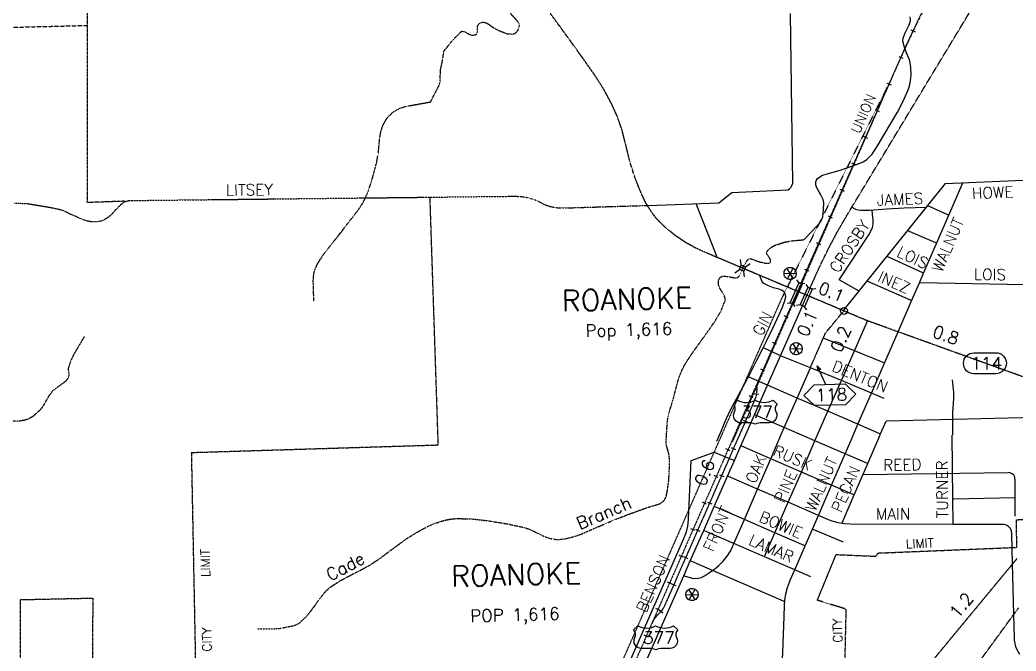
# Model space of a CAD drawing. Header units: feet. Extents: x 2327405 to 2393004, y 6977726 to 7089689.
# Drawn here: x 2357680 to 2375863, y 7012533 to 7024058 of the extents above; entities that cross this region are included whole.
import ezdxf
from ezdxf.enums import TextEntityAlignment as Align

# ---------------------------------------------------------------- set-up
doc = ezdxf.new("R2010")
doc.units = ezdxf.units.FT
doc.header["$MEASUREMENT"] = 0
for name, pattern in [('DASHDOT50', [0.5, 0.25, -0.125, -0.125]), ('DASHED', [0.75, 0.5, -0.25]), ('DASHED2', [0.375, 0.25, -0.125]), ('DASHEDX2', [1.5, 1, -0.5]), ('DIVIDE2', [0.6252, 0.25, -0.125, 0.0001, -0.125, 0.0001, -0.125]), ('DOT25', [0.0625, 0, -0.0625])]:
    doc.linetypes.add(name, pattern=pattern)
doc.layers.add('vicinity map', color=9, linetype='CONTINUOUS')
doc.styles.add('L60', font='simplex', dxfattribs={"height": 6})

msp = doc.modelspace()

# ---------------------------------------------------------------- linework, layer by layer
at = {"layer": 'vicinity map', "linetype": 'DOT25', "flags": 128}
for points in [[(2391479.03696, 7089688.96823), (2391479.03461, 7089688.96353, 0.0404465521), (2390958.67912, 7088394.40654), (2390958.67911, 7088394.40652), (2388812.25948, 7081488.43557), (2388812.25143, 7081488.40967, 0.0878919817), (2388592.07067, 7079750.29772), (2388592.07067, 7079750.29771), (2388725.54833, 7077046.63375), (2388725.54833, 7077046.63375, -0.0697793589), (2388607.68327, 7075740.60388), (2388607.6825, 7075740.60059), (2386530.61266, 7066842.97683), (2386530.61266, 7066842.97683, -0.0317999099), (2386217.06711, 7065803.31811), (2386217.06082, 7065803.30121), (2380497.9474, 7050445.69647), (2380497.94137, 7050445.68027, 0.1518218178), (2380312.00718, 7047077.08927), (2380312.00718, 7047077.08927), (2380874.5685, 7044838.50239), (2380874.57527, 7044838.47544, -0.1076408988), (2380966.27159, 7041951.11425), (2380966.27158, 7041951.11418), (2379638.26569, 7034763.81226), (2379638.26569, 7034763.81225, -0.0795271945), (2379143.91619, 7033372.62886), (2379143.90438, 7033372.60724), (2374587.66383, 7025035.41342), (2374587.55733, 7025035.21854, 0.021949731), (2373615.90056, 7023055.4415), (2373615.90055, 7023055.44147), (2370680.81231, 7016345.68656)], [(2391479.03696, 7089688.96823), (2391479.03461, 7089688.96353, 0.0404465521), (2390958.67912, 7088394.40654), (2390958.67911, 7088394.40652), (2388812.25948, 7081488.43557), (2388812.25143, 7081488.40967, 0.0878919817), (2388592.07067, 7079750.29772), (2388592.07067, 7079750.29771), (2388725.54833, 7077046.63375), (2388725.54833, 7077046.63375, -0.0697793589), (2388607.68327, 7075740.60388), (2388607.6825, 7075740.60059), (2386530.61266, 7066842.97683), (2386530.61266, 7066842.97683, -0.0317999099), (2386217.06711, 7065803.31811), (2386217.06082, 7065803.30121), (2380497.9474, 7050445.69647), (2380497.94137, 7050445.68027, 0.1518218178), (2380312.00718, 7047077.08927), (2380312.00718, 7047077.08927), (2380874.5685, 7044838.50239), (2380874.57527, 7044838.47544, -0.1076408988), (2380966.27159, 7041951.11425), (2380966.27158, 7041951.11418), (2379638.26569, 7034763.81226), (2379638.26569, 7034763.81225, -0.0795271945), (2379143.91619, 7033372.62886), (2379143.90438, 7033372.60724), (2374587.66383, 7025035.41342), (2374587.55733, 7025035.21854, 0.021949731), (2373615.90056, 7023055.4415), (2373615.90055, 7023055.44147), (2370680.81231, 7016345.68656)], [(2391479.04405, 7089688.96925), (2391479.00466, 7089688.89035, 0.0404469577), (2390958.64693, 7088394.32607), (2390958.64692, 7088394.32605), (2388833.0043, 7081555.18098), (2388833.0043, 7081555.18098, 0.0879211325), (2388595.57738, 7079680.05129), (2388595.57931, 7079680.01229), (2388720.97703, 7077145.72272), (2388720.9771, 7077145.72133, -0.0698066172), (2388585.79375, 7075646.83305), (2388585.79375, 7075646.83305), (2386495.32342, 7066691.80623), (2386495.32342, 7066691.80623, -0.0317992139), (2386271.28519, 7065948.93556), (2386271.25157, 7065948.8453), (2380544.0474, 7050569.49054), (2380544.04411, 7050569.48173, 0.1518697139), (2380344.53451, 7046948.76647), (2380344.53451, 7046948.76647), (2380910.71301, 7044697.56672), (2380910.72406, 7044697.52279, -0.1076895503), (2380993.50376, 7042098.4287), (2380993.50376, 7042098.42869), (2379712.7528, 7035166.94489), (2379712.74291, 7035166.8914, -0.0795274115), (2378947.30802, 7033012.84314), (2378947.30799, 7033012.8431), (2374473.38663, 7024826.3034), (2374473.38663, 7024826.3034, 0.0208514735), (2373761.896, 7023384.63566), (2373761.86311, 7023384.56136), (2371930.4507, 7019247.47494)], [(2374473.38663, 7024826.3034), (2374473.38662, 7024826.30338, 0.0208513674), (2373761.86333, 7023384.57024), (2373761.86332, 7023384.57021)]]:
    msp.add_lwpolyline(points, format="xyb", dxfattribs=at)
at = {"layer": 'vicinity map', "linetype": 'DIVIDE2', "flags": 128}
for points in [[(2363045.46907, 7018922.427), (2363039.62671, 7019110.33226), (2363033.80044, 7019298.25362), (2363044.59996, 7019420.86281), (2363075.37297, 7019523.08005), (2363115.59354, 7019609.2992), (2363208.18618, 7019754.60187), (2363534.90796, 7020174.20599), (2363752.55617, 7020453.33584), (2363861.00205, 7020592.6352), (2363956.12155, 7020742.9916), (2364033.97146, 7020914.43201), (2364118.82256, 7021181.70009), (2364190.94277, 7021452.25148), (2364222.16643, 7021624.04598), (2364245.29447, 7021887.09725), (2364267.63387, 7022017.81815), (2364310.36521, 7022146.04438), (2364383.40282, 7022266.07842), (2364456.00588, 7022342.81781), (2364518.29225, 7022391.34323), (2364620.91186, 7022447.3044), (2364730.43608, 7022480.15362), (2364952.96098, 7022520.51905), (2365175.48587, 7022560.88448), (2365251.90336, 7022708.42431), (2365328.33694, 7022855.98024), (2365350.37055, 7022929.40412), (2365352.76865, 7023048.55295), (2365359.99516, 7023167.25114), (2365373.57906, 7023218.67361), (2365385.66616, 7023270.46625), (2365403.51514, 7023381.32633), (2365421.38023, 7023492.20251), (2365487.09476, 7023572.41834), (2365552.80929, 7023652.65027), (2365620.58395, 7023727.63533), (2365690.91765, 7023800.41542), (2365709.32995, 7023820.29234), (2365728.61137, 7023839.83127), (2365749.47006, 7023851.516), (2365790.97821, 7023846.0599), (2365860.02434, 7023807.15909), (2365895.19119, 7023788.7146), (2365929.2958, 7023780.05567), (2365966.23306, 7023780.63507), (2366002.97719, 7023791.35412), (2366021.0515, 7023807.20737), (2366032.2373, 7023847.66937), (2366031.04629, 7023921.07716), (2366037.0657, 7023955.11738), (2366056.55634, 7023982.22081), (2366101.13858, 7024010.74056), (2366145.73691, 7024019.59263), (2366211.93428, 7023994.80684), (2366310.38537, 7023926.0826), (2366409.54463, 7023867.99694), (2366578.81226, 7023804.35862), (2366667.81578, 7023798.3553), (2366710.51494, 7023811.89092), (2366750.94475, 7023840.31411), (2366785.87018, 7023896.33965), (2366796.60533, 7023953.8459), (2366790.50545, 7023992.26388), (2366741.62594, 7024060.02244), (2366649.59662, 7024160.51755), (2366629.67142, 7024209.10736), (2366633.19615, 7024232.75043), (2366648.35733, 7024255.89456), (2366713.63731, 7024300.09052), (2366824.85147, 7024325.87418), (2366932.2512, 7024355.48837), (2367013.7546, 7024399.45901), (2367090.68712, 7024458.70349), (2367132.1148, 7024507.80832), (2367185.61348, 7024606.51693), (2367210.14176, 7024686.45915), (2367222.3737, 7024806.41272), (2367205.81229, 7024914.5528), (2367182.15313, 7024954.00083), (2367126.59433, 7025009.25383), (2367083.31576, 7025072.52198), (2367055.56855, 7025172.51816), (2367040.21424, 7025274.05942), (2367043.9643, 7025402.1408), (2367074.1418, 7025595.22855), (2367085.89091, 7025691.21715), (2367086.55079, 7025786.24008), (2367074.89825, 7025840.17332), (2367028.32028, 7025930.46441), (2366942.43912, 7026062.47289), (2366914.46659, 7026129.92565), (2366910.07274, 7026200.16278), (2366945.41664, 7026385.29976), (2366982.09639, 7026571.45071), (2367009.87579, 7026745.56284), (2367035.35365, 7026919.81982), (2367054.20051, 7027129.96791), (2367046.84524, 7027234.92125), (2367019.53259, 7027337.36382), (2366954.07557, 7027478.53016)], [(2359477.86033, 7020640.35589), (2359521.1067, 7020683.4896), (2359569.53556, 7020724.93338), (2359596.73555, 7020740.83491), (2359671.4792, 7020759.48863), (2366719.84985, 7020838.15938), (2366831.19277, 7020833.44364), (2366941.26421, 7020815.91654), (2367048.58347, 7020785.83561), (2367151.71811, 7020743.5871), (2367247.70671, 7020690.73221), (2367343.64704, 7020655.80677), (2367443.22476, 7020633.22595), (2367544.8465, 7020623.34383), (2367623.85523, 7020624.51874), (2369151.65779, 7020670.85529)], [(2370872.62857, 7019523.19272), (2370893.35851, 7019572.4585), (2370931.26145, 7019626.98724), (2370969.1644, 7019681.51598), (2370985.72581, 7019696.00118), (2371024.1277, 7019698.15786), (2371094.36483, 7019670.78083), (2371164.45712, 7019645.15812), (2371266.81921, 7019619.72854), (2371318.03245, 7019612.03529), (2371368.81113, 7019618.26393), (2371379.27266, 7019628.19434), (2371381.09136, 7019654.76664), (2371377.38959, 7019681.87006), (2371361.76166, 7019717.61632), (2371321.187, 7019770.77701), (2371309.37352, 7019796.68943), (2371313.15576, 7019821.86149), (2371343.07575, 7019862.56491), (2371403.10887, 7019912.07211), (2371474.29559, 7019947.62524), (2371639.26595, 7020001.05954), (2371806.79536, 7020029.03207), (2371898.26137, 7020035.9045), (2371989.74347, 7020042.79302)], [(2369472.5533, 7016321.75379), (2369484.28632, 7016514.87373), (2369496.01933, 7016708.00976), (2369511.42193, 7016816.5683), (2369556.13292, 7016976.00209), (2369605.38261, 7017134.75991), (2369671.8214, 7017394.75319), (2369709.72435, 7017523.33351), (2369757.76694, 7017649.29039), (2369826.74869, 7017782.42549), (2369950.59717, 7017968.99489), (2370080.83523, 7018151.57282), (2370225.28489, 7018353.89891), (2370370.61975, 7018559.89458), (2370476.63533, 7018742.11842), (2370551.97448, 7018930.40996), (2370555.67625, 7018967.47598), (2370534.25425, 7019032.73986), (2370471.75865, 7019131.23924), (2370444.1241, 7019180.5533), (2370429.51014, 7019229.83518), (2370429.9286, 7019286.34356), (2370449.48363, 7019342.78757), (2370483.10539, 7019372.54661), (2370522.81094, 7019381.20554), (2370606.05257, 7019371.87064), (2370733.0556, 7019347.40674), (2370782.91689, 7019353.32958), (2370814.67167, 7019385.39016), (2370854.00704, 7019478.91628), (2370872.62857, 7019523.19272)], [(2358854.88397, 7018275.30864), (2358755.7569, 7018107.53781), (2358656.64593, 7017939.76698), (2358602.64831, 7017824.12678), (2358562.31507, 7017702.9983), (2358560.1101, 7017664.46766), (2358573.694, 7017604.32188), (2358572.27767, 7017545.72119), (2358542.03579, 7017493.05943), (2358500.54373, 7017447.65637), (2358386.49691, 7017364.33427), (2358276.007, 7017281.89737), (2358212.49744, 7017200.28131), (2358135.06599, 7017061.99591), (2358093.33251, 7016993.27167), (2358042.79525, 7016929.4885), (2357921.29659, 7016820.27007), (2357853.52194, 7016778.77802), (2357780.00149, 7016749.98465), (2357668.32058, 7016730.55839), (2357582.24629, 7016729.22253), (2357453.27971, 7016745.15625), (2357329.25419, 7016778.42393), (2357256.18439, 7016807.31386), (2357183.27554, 7016836.21989), (2357107.21213, 7016854.80923), (2357031.30967, 7016874.57349), (2356972.09738, 7016912.83052), (2356900.4761, 7016998.24492), (2356827.4385, 7017075.74076), (2356761.38597, 7017100.73578), (2356644.87666, 7017114.49672), (2356590.47668, 7017128.86926), (2356545.86226, 7017159.40085), (2356534.29019, 7017196.88533), (2356550.72285, 7017264.99797), (2356556.11456, 7017298.07252), (2356548.53397, 7017326.60836), (2356469.654, 7017421.27721), (2356393.09166, 7017519.21327), (2356288.46022, 7017699.40919), (2356198.33007, 7017887.68463), (2356152.17056, 7018026.51724), (2356108.48962, 7018165.33376), (2356036.80397, 7018335.45442), (2355988.32682, 7018451.97982)], [(2362009.97025, 7012940.8593), (2362181.82912, 7012941.22948), (2362353.688, 7012941.59966), (2362459.70359, 7012952.89812), (2362564.97882, 7012974.86734), (2362680.71558, 7013000.24863), (2362736.11344, 7013020.35088), (2362787.8578, 7013050.89856), (2362896.78652, 7013154.0332), (2362992.13134, 7013266.50275), (2363156.61886, 7013491.8764), (2363241.19634, 7013602.09269), (2363341.273, 7013698.22615), (2363531.19009, 7013819.66043), (2363729.8305, 7013925.17708), (2363897.9876, 7014012.20096), (2364064.58352, 7014101.83217), (2364232.96595, 7014211.35639), (2364474.28942, 7014392.7916), (2364718.23632, 7014571.49071), (2364907.50963, 7014691.33162), (2365106.76163, 7014800.53395), (2365238.97934, 7014860.30955), (2365443.07584, 7014924.70432), (2365547.14397, 7014943.80869), (2365652.22607, 7014953.1436), (2365929.69816, 7014946.36774), (2366207.0576, 7014914.99923), (2366546.62293, 7014861.16257), (2366882.98542, 7014790.97371), (2367004.25875, 7014748.82177), (2367178.12946, 7014662.07151), (2367266.00635, 7014620.98182), (2367357.32751, 7014589.35579), (2367478.27894, 7014569.55935), (2367599.55228, 7014576.75367), (2367762.38204, 7014614.46348), (2367921.73536, 7014668.18748), (2368249.10093, 7014810.09418), (2368576.20899, 7014948.95899), (2368847.79044, 7015051.11185), (2369120.36975, 7015150.35158), (2369242.2064, 7015186.61287), (2369364.50979, 7015224.82161), (2369431.07734, 7015270.64314), (2369471.76467, 7015340.1882), (2369489.53318, 7015414.57776), (2369501.68466, 7015489.57892), (2369513.14406, 7015569.29582), (2369522.86524, 7015649.31851), (2369531.4437, 7015777.88273), (2369535.065, 7015906.46304), (2369537.785, 7016023.24596), (2369523.75045, 7016137.98486), (2369498.14383, 7016229.86932), (2369472.5533, 7016321.75379)]]:
    msp.add_lwpolyline(points, dxfattribs=at)
at = {"layer": 'vicinity map', "linetype": 'Continuous', "flags": 128}
for points in [[(2372710.17305, 7018750.9383), (2374577.07419, 7021071.69302), (2377557.67816, 7021196.50718), (2377594.05212, 7021200.53085), (2377624.85731, 7021210.87972), (2377636.13968, 7021234.28137), (2377642.97991, 7021262.73675), (2377595.62939, 7024800.82787), (2378010.21198, 7025379.12543)], [(2371786.46779, 7021076.48924), (2371742.49716, 7024177.49743)], [(2371989.74347, 7020042.79302), (2372134.16093, 7020197.1087), (2372278.5784, 7020351.42439), (2372305.87496, 7020388.42604), (2372334.36252, 7020464.10317), (2372347.46358, 7020592.08798), (2372350.68252, 7020719.50947), (2372343.32725, 7020775.56721), (2372294.19023, 7020875.01617), (2372247.67663, 7020949.42182), (2372218.91546, 7021004.4495), (2372205.63736, 7021044.95978), (2372206.39381, 7021104.0594), (2372218.86718, 7021132.70792), (2372241.09391, 7021160.63217), (2372315.51566, 7021215.83688), (2372431.68699, 7021254.7377), (2372550.17594, 7021283.30573), (2372671.46537, 7021322.963), (2372792.7226, 7021362.70074), (2372934.6454, 7021409.18214), (2373073.25269, 7021468.63585), (2373138.35562, 7021511.17406), (2373233.18542, 7021605.15083), (2373346.52408, 7021775.89918), (2373451.30037, 7021956.09509), (2373699.04561, 7022372.01354), (2373808.05481, 7022586.15311), (2373904.63892, 7022811.68771), (2373931.46873, 7022904.90803), (2373946.83914, 7023048.29544), (2373944.39275, 7023188.68924), (2373920.91063, 7023309.2544), (2373851.01148, 7023490.01363), (2373818.45196, 7023580.4013), (2373798.54286, 7023670.80505), (2373800.74783, 7023726.17071), (2373835.81811, 7023823.125), (2373910.54566, 7023968.653), (2373932.94944, 7024041.417), (2373930.03631, 7024114.14881)], [(2373942.09121, 7023874.37043), (2374017.94539, 7023838.38275)], [(2373719.64679, 7023391.24065), (2373796.41836, 7023357.2648)], [(2373504.78296, 7022905.85762), (2373581.53843, 7022871.86568)], [(2373289.90303, 7022420.45849), (2373366.65851, 7022386.46655)], [(2373075.0231, 7021935.07546), (2373151.79467, 7021901.09961)], [(2372860.14317, 7021449.67633), (2372936.91475, 7021415.70048)], [(2369151.65779, 7020670.85529), (2370437.92766, 7020715.09954), (2370671.59006, 7020903.56811), (2371699.17031, 7020955.58608), (2371725.79089, 7020975.99412), (2371749.64319, 7020998.52666), (2371769.8581, 7021036.12381), (2371786.46779, 7021076.48924)], [(2374636.78542, 7020493.62079), (2374893.31835, 7021083.52261)], [(2372645.26325, 7020964.2772), (2372722.05091, 7020930.30136)], [(2370319.27775, 7019943.15092), (2370022.15407, 7020698.21623)], [(2374221.15668, 7020629.58856), (2374021.64716, 7020623.56915), (2373822.15374, 7020617.54975), (2373505.82911, 7020599.572), (2373189.72981, 7020577.63497), (2373109.38522, 7020575.49437), (2373028.99235, 7020577.24869), (2372982.41438, 7020582.55993), (2372938.50812, 7020597.70502), (2372902.39168, 7020616.71282), (2372882.38601, 7020627.25483), (2372864.45654, 7020636.7024)], [(2374636.78542, 7020493.62079), (2374618.96862, 7020501.57156), (2374252.09064, 7020665.18997)], [(2372430.41551, 7020478.89417), (2372507.17098, 7020444.91832)], [(2372633.83603, 7019311.6122), (2373186.47869, 7020150.0318), (2373214.16152, 7020205.30089), (2373241.86044, 7020260.56998), (2373256.73192, 7020335.82866), (2373251.24363, 7020415.07881), (2373244.46778, 7020501.71641), (2373237.70802, 7020588.35402)], [(2374412.55449, 7019978.02807), (2374636.78542, 7020493.62079)], [(2374412.55449, 7019978.02807), (2374395.8965, 7019985.28676), (2373884.42401, 7020208.55201)], [(2370407.23512, 7019719.67644), (2370400.3466, 7019737.13915), (2370319.27775, 7019943.15092)], [(2372215.53558, 7019993.49504), (2372292.29106, 7019959.5192)], [(2374174.62699, 7019430.93807), (2374412.55449, 7019978.02807)], [(2374174.62699, 7019430.93807), (2374158.41966, 7019438.42209), (2373507.08449, 7019739.39241)], [(2370730.25513, 7019438.55085), (2370814.68777, 7019502.0926), (2370818.06765, 7019510.10775), (2370847.69793, 7019580.40927), (2370847.21509, 7019584.19151), (2370834.25888, 7019685.21775)], [(2370906.20205, 7019364.11301), (2370893.24585, 7019465.15534), (2370892.74691, 7019468.93759), (2370922.39329, 7019539.22301), (2370925.77317, 7019547.23815), (2371010.18971, 7019610.77991)], [(2371247.39295, 7018071.24433), (2371301.84121, 7018179.01423), (2371421.48898, 7018426.6951), (2371538.22362, 7018676.14637), (2371597.87046, 7018814.78585), (2371650.9024, 7018955.09918), (2371661.13861, 7019007.8575), (2371650.87021, 7019061.66198), (2371628.53081, 7019092.82126), (2371582.82195, 7019123.03096), (2371534.0551, 7019138.46574), (2371437.21347, 7019165.66574), (2371344.63694, 7019200.51069), (2371258.0959, 7019242.69482), (2371222.23698, 7019289.41765), (2371201.76456, 7019341.99893), (2371187.55297, 7019378.48555), (2371182.08078, 7019392.55229)], [(2371633.23045, 7019425.99701), (2371842.42896, 7019430.71275)], [(2371792.84128, 7019338.03964), (2371683.67114, 7019517.68834)], [(2371788.14164, 7019519.98988), (2371687.79138, 7019336.78426)], [(2372000.65565, 7019508.11201), (2372077.42722, 7019474.12007)], [(2374098.30607, 7019255.39352), (2374174.62699, 7019430.93807)], [(2372006.46583, 7019242.17979), (2371959.53377, 7019236.51447), (2371956.70111, 7019236.17648), (2371904.21639, 7019258.7734), (2371898.24527, 7019261.34854), (2371863.1267, 7019308.74734)], [(2372104.30532, 7019160.16136), (2372074.07953, 7019173.43946), (2372066.14486, 7019176.932), (2372028.74085, 7019228.17743)], [(2372995.86952, 7019106.06718), (2372633.83603, 7019311.6122)], [(2373956.73736, 7018929.87883), (2373933.93122, 7018939.938), (2373145.32462, 7019287.87256)], [(2373956.73736, 7018929.87883), (2374098.30607, 7019255.39352)], [(2376039.43583, 7017518.64996), (2376017.14472, 7019220.37152), (2374114.5295, 7019255.10381), (2374098.30607, 7019255.39352)], [(2372206.61913, 7019149.89296), (2372147.61608, 7019143.21367), (2372143.83383, 7019142.79521), (2372104.30532, 7019160.16136)], [(2371562.49438, 7017925.13692), (2371962.81708, 7018836.51366)], [(2371832.3376, 7018824.79674), (2371803.41548, 7018863.8585), (2371797.44436, 7018866.43365), (2371744.95964, 7018889.03056), (2371742.12698, 7018888.69257), (2371689.20771, 7018882.30299)], [(2371962.81708, 7018836.51366), (2371923.86798, 7018853.62229), (2371920.08574, 7018853.20383), (2371856.67274, 7018846.02561)], [(2372042.59836, 7018763.23463), (2372001.55695, 7018819.4855), (2371993.60619, 7018822.97804), (2371962.81708, 7018836.51366)], [(2373709.42668, 7018361.1737), (2373956.73736, 7018929.87883)], [(2371705.55989, 7018620.36225), (2371628.70785, 7018654.0323)], [(2372911.0989, 7018013.89902), (2373138.25906, 7018532.21175), (2373151.68201, 7018562.856)], [(2373460.8606, 7017789.60371), (2373709.42668, 7018361.1737)], [(2371492.62742, 7018134.31934), (2371415.77537, 7018167.98938)], [(2371903.9106, 7017963.60318), (2371794.32199, 7018142.96217)], [(2371898.79249, 7018145.52123), (2371798.87678, 7017962.09028)], [(2372911.0989, 7018013.89902), (2372361.41766, 7018238.17824)], [(2370976.22996, 7017537.93137), (2371133.24955, 7017845.32346), (2371247.39295, 7018071.24433)], [(2371562.49438, 7017925.13692), (2371529.04966, 7017939.81526), (2371262.50584, 7018064.17877), (2371247.39295, 7018071.24433)], [(2371326.12807, 7017387.04385), (2371562.49438, 7017925.13692)], [(2372108.77964, 7017707.55309), (2371562.49438, 7017925.13692)], [(2371744.10663, 7018051.17428), (2371953.28904, 7018056.37285)], [(2372673.38063, 7017471.50867), (2372911.0989, 7018013.89902)], [(2373460.8606, 7017789.60371), (2373435.5115, 7017799.93649), (2372911.0989, 7018013.89902)], [(2372392.3999, 7017402.38207), (2372231.63025, 7017743.73391)], [(2372297.71496, 7017674.18884), (2372231.63025, 7017743.73391), (2372239.9351, 7017652.31618)], [(2372250.26788, 7017676.49038), (2372247.88586, 7017709.16256), (2372273.1384, 7017685.32635)], [(2373222.6595, 7017241.86993), (2373460.8606, 7017789.60371)], [(2370400.60412, 7016368.33176), (2370483.02492, 7016563.04507), (2370565.46181, 7016757.75838), (2370656.13918, 7016950.57251), (2370757.27808, 7017138.3973), (2370963.20937, 7017512.43741), (2370976.22996, 7017537.93137)], [(2371326.12807, 7017387.04385), (2370991.40723, 7017531.39694), (2370976.22996, 7017537.93137)], [(2371279.69495, 7017648.29252), (2371202.8429, 7017681.96256)], [(2371867.58493, 7017153.54239), (2372108.77964, 7017707.55309)], [(2372673.38063, 7017471.50867), (2372108.77964, 7017707.55309)], [(2371089.68128, 7016848.75764), (2371326.12807, 7017387.04385)], [(2371867.58493, 7017153.54239), (2371326.12807, 7017387.04385)], [(2372428.09787, 7016911.81655), (2372673.38063, 7017471.50867)], [(2373222.6595, 7017241.86993), (2372673.38063, 7017471.50867)], [(2374708.59983, 7016484.40652), (2374708.0848, 7016686.34633), (2374707.56977, 7016888.30224), (2374712.6074, 7016968.85606), (2374720.02705, 7017049.31331), (2374726.85119, 7017155.53813), (2374724.88764, 7017261.56981), (2374712.75226, 7017372.18847), (2374700.63297, 7017482.82322)], [(2371066.76247, 7017162.2496), (2370989.91043, 7017195.91965)], [(2371081.26377, 7017238.47396), (2371166.22753, 7017226.00059)], [(2372976.3145, 7016675.38586), (2373222.6595, 7017241.86993)], [(2373454.72854, 7017144.85127), (2373222.6595, 7017241.86993)], [(2371632.66714, 7016613.95251), (2371867.58493, 7017153.54239)], [(2372428.09787, 7016911.81655), (2371867.58493, 7017153.54239)], [(2370839.53793, 7016279.27996), (2371089.68128, 7016848.75764)], [(2371632.66714, 7016613.95251), (2371105.84033, 7016841.77255), (2371089.68128, 7016848.75764)], [(2372191.69937, 7016372.19448), (2372196.43121, 7016383.10667), (2372201.66197, 7016395.17767), (2372210.48185, 7016415.29601), (2372428.09787, 7016911.81655)], [(2372976.3145, 7016675.38586), (2372428.09787, 7016911.81655)], [(2377202.67805, 7016820.39883), (2373491.64971, 7016730.31697)], [(2370853.81391, 7016676.22278), (2370776.96186, 7016709.89283)], [(2370882.94526, 7016746.63696), (2370961.58381, 7016712.17828)], [(2372741.30014, 7016134.50841), (2372868.28708, 7016426.99683), (2372976.3145, 7016675.38586)], [(2373390.28548, 7016496.86379), (2373377.32927, 7016502.44864), (2372976.3145, 7016675.38586)], [(2373390.28548, 7016496.86379), (2373491.64971, 7016730.31697)], [(2371384.76095, 7016043.50915), (2371541.08847, 7016403.59518), (2371632.66714, 7016613.95251)], [(2372191.69937, 7016372.19448), (2371632.66714, 7016613.95251)], [(2373155.25503, 7015955.5035), (2373370.312, 7016450.86523)], [(2373359.89875, 7016426.85198), (2373390.28548, 7016496.86379)], [(2374709.98397, 7015312.23176), (2374699.00741, 7016477.5019)], [(2370722.93206, 7016013.86277), (2370839.53793, 7016279.27996)], [(2371384.76095, 7016043.50915), (2370855.68089, 7016272.31097), (2370839.53793, 7016279.27996)], [(2371944.00242, 7015801.67065), (2372191.69937, 7016372.19448)], [(2372741.30014, 7016134.50841), (2372191.69937, 7016372.19448)], [(2368383.49142, 7011356.66102), (2369798.9532, 7014587.56928), (2369806.06704, 7014603.80881), (2369811.97378, 7014619.75862), (2369844.74253, 7014708.10226), (2369871.16998, 7014816.29063), (2369884.94701, 7014926.81272), (2369886.1863, 7014949.86029), (2369931.13871, 7016012.60739), (2370353.5594, 7016164.04213), (2370706.83739, 7016020.4133), (2370722.93206, 7016013.86277)], [(2370640.88143, 7016190.19597), (2370564.02939, 7016223.86601)], [(2370665.10391, 7016249.35997), (2370743.74246, 7016214.90128)], [(2372493.60318, 7015563.98458), (2372741.30014, 7016134.50841)], [(2373155.25503, 7015955.5035), (2373139.16036, 7015962.4564), (2372741.30014, 7016134.50841)], [(2370597.26488, 7015727.74784), (2370722.93206, 7016013.86277)], [(2371144.85381, 7015490.94697), (2371384.76095, 7016043.50915)], [(2371944.00242, 7015801.67065), (2371384.76095, 7016043.50915)], [(2372907.57416, 7015384.97967), (2373155.25503, 7015955.5035)], [(2370427.94896, 7015704.16915), (2370351.09692, 7015737.83919)], [(2370352.6581, 7015170.93666), (2370597.26488, 7015727.74784)], [(2370447.23037, 7015752.08298), (2370525.88502, 7015717.62429)], [(2371144.85381, 7015490.94697), (2370613.31126, 7015720.81103), (2370597.26488, 7015727.74784)], [(2371704.11137, 7015249.09238), (2371944.00242, 7015801.67065)], [(2372493.60318, 7015563.98458), (2371944.00242, 7015801.67065)], [(2373068.24725, 7015755.12487), (2375718.07358, 7015794.2671)], [(2375841.85768, 7015672.06028), (2375836.9488, 7015706.53506), (2375819.87236, 7015742.15257), (2375792.30219, 7015770.44699), (2375757.13534, 7015788.44083), (2375718.07358, 7015794.2671)], [(2372253.71213, 7015011.4224), (2372493.60318, 7015563.98458)], [(2372907.57416, 7015384.97967), (2372891.36683, 7015391.98085), (2372493.60318, 7015563.98458)], [(2375841.85768, 7015672.06028), (2375840.5862, 7014993.31589)], [(2370902.66123, 7014933.08964), (2371144.85381, 7015490.94697)], [(2371704.11137, 7015249.09238), (2371144.85381, 7015490.94697)], [(2372680.51057, 7014861.98339), (2372686.62655, 7014876.08232), (2372907.57416, 7015384.97967)], [(2370215.01649, 7015218.12623), (2370138.16444, 7015251.79628)], [(2370161.40514, 7014735.52758), (2370352.6581, 7015170.93666)], [(2370229.37293, 7015254.78989), (2370308.01149, 7015220.3473)], [(2370902.66123, 7014933.08964), (2370368.92981, 7015163.90329), (2370352.6581, 7015170.93666)], [(2371461.91879, 7014691.23505), (2371704.11137, 7015249.09238)], [(2372253.71213, 7015011.4224), (2371704.11137, 7015249.09238)], [(2374709.98397, 7015312.23176), (2374726.07864, 7015312.61803), (2375841.22998, 7015339.20643)], [(2374714.37782, 7014846.30719), (2374714.23297, 7014862.43404), (2374709.98397, 7015312.23176)], [(2372143.83383, 7014758.33372), (2372253.71213, 7015011.4224)], [(2372680.51057, 7014861.98339), (2372614.20053, 7014873.41061), (2372505.06258, 7014905.22977), (2372441.73006, 7014930.11213), (2372253.71213, 7015011.4224)], [(2370713.27526, 7014496.87582), (2370902.66123, 7014933.08964)], [(2371461.91879, 7014691.23505), (2370902.66123, 7014933.08964)], [(2374714.37782, 7014846.30719), (2372839.71904, 7014847.59476), (2372726.21943, 7014854.1131), (2372680.51057, 7014861.98339)], [(2375694.30175, 7014828.61914), (2375688.4111, 7014832.25654), (2375644.68188, 7014844.37583), (2375640.27194, 7014844.66553), (2375624.43479, 7014845.69559), (2375608.08261, 7014845.71168), (2374714.37782, 7014846.30719)], [(2375799.25509, 7014123.54388), (2375785.12397, 7014673.03198), (2375784.70551, 7014689.23931), (2375782.0016, 7014705.22132), (2375777.15711, 7014733.86983), (2375757.39285, 7014774.7181), (2375727.00612, 7014808.40424), (2375694.30175, 7014828.61914)], [(2369916.87884, 7014178.86126), (2370161.40514, 7014735.52758)], [(2370002.08401, 7014732.08332), (2369925.23197, 7014765.75337)], [(2370011.51549, 7014757.5129), (2370090.15404, 7014723.0703)], [(2370713.27526, 7014496.87582), (2370177.56419, 7014728.54249), (2370161.40514, 7014735.52758)], [(2371272.53282, 7014255.02123), (2371279.45353, 7014270.97105), (2371461.91879, 7014691.23505)], [(2372011.51955, 7014453.56507), (2371997.40453, 7014459.66495), (2371461.91879, 7014691.23505)], [(2372011.51955, 7014453.56507), (2372143.83383, 7014758.33372)], [(2372710.99387, 7014520.72812), (2372159.9285, 7014751.59006), (2372143.83383, 7014758.33372)], [(2370319.85716, 7014004.58818), (2370331.15562, 7014012.53894), (2370347.12153, 7014023.77302), (2370363.34496, 7014036.60047), (2370436.41476, 7014094.38034), (2370517.03295, 7014174.53179), (2370588.05873, 7014263.2778), (2370648.62297, 7014359.47563), (2370691.01633, 7014445.6143), (2370713.27526, 7014496.87582)], [(2371272.53282, 7014255.02123), (2370713.27526, 7014496.87582)], [(2371822.11749, 7014017.33516), (2372011.51955, 7014453.56507)], [(2369789.16764, 7014246.0565), (2369712.2995, 7014279.72655)], [(2369793.64195, 7014260.252), (2369872.2966, 7014225.77722)], [(2371822.11749, 7014017.33516), (2371272.53282, 7014255.02123)], [(2369796.16882, 7013904.04478), (2369916.87884, 7014178.86126)], [(2370319.85716, 7014004.58818), (2369933.03788, 7014171.87617), (2369916.87884, 7014178.86126)], [(2375822.86597, 7013205.40738), (2375799.25509, 7014123.54388)], [(2369094.45734, 7012306.5523), (2369796.16882, 7013904.04478)], [(2369796.16882, 7013904.04478), (2369913.78866, 7013873.43272), (2369930.04428, 7013869.19982), (2369945.978, 7013866.72124), (2369993.3607, 7013859.34988), (2370057.54624, 7013862.27911), (2370119.8648, 7013877.92313), (2370177.82171, 7013905.65425), (2370195.6707, 7013917.32288), (2370195.6546, 7013917.29069), (2370319.85716, 7014004.58818)], [(2371639.105, 7013434.08044), (2371620.04892, 7013442.32091), (2370319.85716, 7014004.58818)], [(2371639.105, 7013434.08044), (2371640.40867, 7013454.47239), (2371658.32204, 7013575.58477), (2371688.83753, 7013694.17029), (2371725.62994, 7013792.78233), (2371731.72982, 7013809.13452), (2371738.60225, 7013824.97167), (2371822.11749, 7014017.33516)], [(2372118.30768, 7013889.25378), (2371822.11749, 7014017.33516)], [(2369576.23516, 7013760.02968), (2369499.38312, 7013793.69973)], [(2369575.80061, 7013762.975), (2369654.45526, 7013728.50022)], [(2369842.4088, 7013562.86998), (2370051.60731, 7013568.18122)], [(2370002.29325, 7013475.37936), (2369892.59198, 7013654.69007)], [(2369997.04638, 7013657.3135), (2369897.24334, 7013473.80208)], [(2371628.80442, 7013166.24905), (2371635.33885, 7013366.74034), (2371635.86997, 7013382.81892), (2371636.88394, 7013398.92968), (2371639.105, 7013434.08044)], [(2369363.2866, 7013274.00286), (2369286.43455, 7013307.67291)], [(2369348.62435, 7013283.91718), (2369415.11143, 7013229.56548)], [(2371545.25699, 7012256.51397), (2371546.4158, 7012263.09669), (2371566.30881, 7012318.60721), (2371573.61579, 7012338.98306), (2371577.99354, 7012350.79654), (2371598.07969, 7012418.97356), (2371605.08087, 7012478.39508), (2371606.88348, 7012493.7494), (2371607.44679, 7012510.58442), (2371628.80442, 7013166.24905)], [(2375928.39871, 7012477.70301), (2375897.81884, 7012522.38181), (2375864.51897, 7012593.71339), (2375843.2901, 7012669.51928), (2375836.32111, 7012732.77133), (2375834.61507, 7012749.09132), (2375834.19661, 7012764.96067), (2375822.86597, 7013205.40738)], [(2369150.35412, 7012787.95995), (2369073.50208, 7012821.63)]]:
    msp.add_lwpolyline(points, dxfattribs=at)
at = {"layer": 'vicinity map', "linetype": 'DASHED2', "flags": 128}
for points in [[(2372864.45654, 7020636.7024), (2373085.95138, 7021003.33896), (2375682.47217, 7025301.09847)], [(2359586.72467, 7020746.66118), (2358910.57152, 7020722.68012), (2358916.96111, 7024898.66736)], [(2370407.23512, 7019719.67644), (2370240.9289, 7019789.88138), (2370207.66122, 7019803.44919), (2370002.03573, 7019897.6191), (2369853.91649, 7019979.55706), (2369640.91964, 7020121.54423), (2369438.06243, 7020287.59293), (2369304.71809, 7020424.18839), (2369218.12877, 7020534.67829), (2369107.2526, 7020712.05764), (2369015.97973, 7020901.73332), (2368905.76344, 7021183.14861), (2368813.54098, 7021469.34402), (2368742.59568, 7021762.2348), (2368668.5763, 7022054.32086), (2368584.9484, 7022292.20007), (2368481.23435, 7022522.67573), (2368341.32339, 7022783.98878), (2368183.62782, 7023033.52053), (2367960.66837, 7023349.21747), (2367735.45566, 7023663.14399), (2367502.06687, 7023984.50625), (2367267.74458, 7024305.17644), (2366978.95793, 7024685.62223)], [(2360342.22453, 7011794.58087), (2360341.66122, 7011881.36333), (2360897.95737, 7011888.18747), (2360814.78012, 7016158.97231), (2365316.42689, 7016297.30599), (2365165.92564, 7020820.95417)], [(2372104.30532, 7019160.16136), (2372193.11571, 7019363.32437), (2372283.63212, 7019563.38111), (2372440.95752, 7019885.95046), (2372609.74231, 7020202.66136), (2372789.79337, 7020513.11144), (2372864.45654, 7020636.7024)], [(2370872.62857, 7019523.19272), (2370407.23512, 7019719.67644)], [(2371182.08078, 7019392.55229), (2370872.62857, 7019523.19272)], [(2372046.3967, 7019027.67004), (2371182.08078, 7019392.55229)], [(2371962.81708, 7018836.51366), (2372046.3967, 7019027.67004)], [(2372046.3967, 7019027.67004), (2372104.30532, 7019160.16136)], [(2372717.41565, 7018744.40387), (2372701.32098, 7018751.19582), (2372046.3967, 7019027.67004)], [(2372108.77964, 7017707.55309), (2372384.81931, 7018341.57039), (2372717.41565, 7018744.40387)], [(2373151.68201, 7018562.856), (2373122.22877, 7018573.51067), (2372717.41565, 7018744.40387)], [(2373709.42668, 7018361.1737), (2373151.68201, 7018562.856)], [(2376040.77169, 7017521.30558), (2373709.42668, 7018361.1737)], [(2367850.50036, 7009158.88566), (2368432.53188, 7010483.92758), (2370654.07906, 7010535.54319), (2370676.64379, 7010259.47133), (2371655.34452, 7010213.73028), (2371723.44107, 7012286.14426), (2372740.07694, 7012308.53194), (2372762.44853, 7013297.38842), (2372235.4125, 7013460.57227), (2372578.51865, 7014295.04867), (2373306.12646, 7014264.4849), (2373342.5165, 7014323.0373), (2375877.36252, 7014426.50993), (2375867.70571, 7014930.56278), (2376264.03694, 7014953.80348), (2376222.07814, 7016742.37187), (2377729.40828, 7016778.5366)], [(2357685.42921, 7011762.03745), (2357691.60957, 7013472.27309), (2359010.47114, 7013500.43876), (2358997.67587, 7011778.11603)]]:
    msp.add_lwpolyline(points, dxfattribs=at)
at = {"layer": 'vicinity map', "linetype": 'DASHEDX2', "flags": 128}
for points in [[(2355516.09314, 7020908.94373), (2355505.59941, 7020813.40577), (2355875.13302, 7020821.71062), (2356892.9277, 7022741.16087), (2356398.00053, 7023019.35722), (2357110.93, 7023912.96544), (2358913.59732, 7023956.67857), (2358913.61342, 7023972.2743)], [(2371087.46022, 7017108.15542), (2369448.82976, 7013367.86697)]]:
    msp.add_lwpolyline(points, dxfattribs=at)
at = {"layer": 'vicinity map', "linetype": 'DOT25', "flags": 128}
for points in [[(2373761.86311, 7023384.56136), (2371774.0749, 7018879.63128)], [(2373572.81512, 7022957.5215), (2371594.08821, 7018998.47431)], [(2373572.81512, 7022957.5215), (2371594.08821, 7018998.47431)], [(2371594.08821, 7018998.47431), (2366012.97198, 7006292.58603)], [(2371594.08821, 7018998.47431), (2366012.97198, 7006292.58603)], [(2371774.0749, 7018879.63128), (2367517.16367, 7009162.87714)]]:
    msp.add_lwpolyline(points, dxfattribs=at)
at = {"layer": 'vicinity map', "linetype": 'DASHDOT50', "flags": 128}
msp.add_lwpolyline([(2357582.58428, 7020712.10593), (2357807.29805, 7020705.74853), (2358212.14336, 7020639.02003), (2358317.0806, 7020618.82122), (2358468.85333, 7020581.32065), (2358624.71411, 7020504.21109), (2358811.6215, 7020422.25703), (2358898.90289, 7020393.62461), (2358986.90854, 7020376.67693), (2359116.71205, 7020378.84971), (2359200.7906, 7020400.49704), (2359318.66796, 7020474.8705), (2359477.86033, 7020640.35589)], dxfattribs=at)
at = {"layer": 'vicinity map', "linetype": 'Continuous', "flags": 128}
for points in [[(2370814.76824, 7019501.94775), (2370847.77841, 7019580.23222), (2370925.6927, 7019547.3991), (2370892.68253, 7019469.09853), (2370814.76824, 7019501.94775)], [(2371901.28716, 7019260.36677), (2371959.82348, 7019235.14642), (2371800.35749, 7018864.84027), (2371741.82118, 7018890.06062), (2371901.28716, 7019260.36677)], [(2372001.97541, 7018820.00053), (2371924.17378, 7018854.1856), (2372065.7264, 7019176.41697), (2372143.52803, 7019142.2319), (2372001.97541, 7018820.00053)], [(2372742.20144, 7017411.08928), (2372938.10575, 7017224.68082), (2372751.71339, 7017028.79261), (2372185.84091, 7017014.72587), (2371989.9366, 7017201.11823), (2372176.32897, 7017397.00645), (2372742.20144, 7017411.08928)]]:
    msp.add_lwpolyline(points, close=True, dxfattribs=at)
for points in [[(2371793.433, 7019524.97152), (2371793.433, 7019524.97152, -0.4142135624), (2371834.56172, 7019372.89307), (2371834.56171, 7019372.89307, -0.4142135624), (2371682.48326, 7019331.76435), (2371682.48326, 7019331.76436, -0.4142135624), (2371641.35455, 7019483.84281), (2371641.35455, 7019483.84281, -0.4142135624), (2371793.433, 7019524.97152), (2371793.433, 7019524.97152)], [(2372783.39067, 7018746.26671), (2372783.39067, 7018746.26671, -0.4142135624), (2372721.10351, 7018681.116), (2372721.10351, 7018681.116, -0.4142135624), (2372655.9528, 7018743.40315), (2372655.9528, 7018743.40315, -0.4142135624), (2372718.23995, 7018808.55386), (2372718.23996, 7018808.55386, -0.4142135624), (2372783.39067, 7018746.26671), (2372783.39067, 7018746.26671)], [(2371904.06226, 7018150.51731), (2371904.06226, 7018150.51731, -0.4142135624), (2371945.55424, 7017998.53789), (2371945.55424, 7017998.53789, -0.4142135624), (2371793.57482, 7017957.04591), (2371793.57482, 7017957.04592, -0.4142135624), (2371752.08285, 7018109.02533), (2371752.08285, 7018109.02533, -0.4142135624), (2371904.06226, 7018150.51731), (2371904.06226, 7018150.51731)], [(2371099.89386, 7017115.56205), (2371099.89386, 7017115.56205, 0.2626912011), (2371426.30246, 7017116.72539), (2371426.31738, 7017116.73388), (2371502.74767, 7017040.83818), (2371502.65379, 7017040.74998, 0.3379910037), (2371479.80317, 7016903.24486), (2371479.80317, 7016903.24486), (2371479.80642, 7016903.23906, -0.5719373185), (2371362.9559, 7016702.97214), (2371362.95267, 7016702.97212), (2371222.59315, 7016702.47727), (2371222.59315, 7016702.47727, 0.1030508372), (2371101.45896, 7016676.79217), (2371101.45895, 7016676.79217), (2371101.4249, 7016676.80685, 0.1030538358), (2370980.14096, 7016701.62017), (2370980.14096, 7016701.62017), (2370839.78388, 7016701.1118), (2370839.66983, 7016701.11139, -0.5720710924), (2370721.42158, 7016900.58817), (2370721.44837, 7016900.63673), (2370721.44837, 7016900.63673, 0.3378522539), (2370697.58295, 7017037.96657), (2370697.58295, 7017037.96657), (2370775.37835, 7017113.33453), (2370775.37835, 7017113.33453, 0.2609312449), (2371099.89386, 7017115.56205), (2371099.89386, 7017115.56205)], [(2370002.3238, 7013662.30204), (2370002.3238, 7013662.30203, -0.4142135624), (2370043.90495, 7013510.34667), (2370043.90495, 7013510.34667, -0.4142135624), (2369891.94959, 7013468.76551), (2369891.94958, 7013468.76551, -0.4142135624), (2369850.36843, 7013620.72088), (2369850.36843, 7013620.72088, -0.4142135624), (2370002.32379, 7013662.30204), (2370002.3238, 7013662.30204)], [(2369283.94843, 7012995.39112), (2369283.94843, 7012995.39112, 0.2626912011), (2369610.35703, 7012996.55446), (2369610.37196, 7012996.56295), (2369686.80224, 7012920.66725), (2369686.70837, 7012920.57906, 0.3379910038), (2369663.85774, 7012783.07394), (2369663.85774, 7012783.07394), (2369663.86099, 7012783.06814, -0.5719373185), (2369547.01047, 7012582.80121), (2369547.00724, 7012582.8012), (2369406.64772, 7012582.30635), (2369406.64772, 7012582.30635, 0.1030508372), (2369285.51353, 7012556.62125), (2369285.51352, 7012556.62124), (2369285.47948, 7012556.63593, 0.1030538358), (2369164.19554, 7012581.44925), (2369164.19554, 7012581.44925), (2369023.83845, 7012580.94087), (2369023.7244, 7012580.94046, -0.5720710924), (2368905.47615, 7012780.41725), (2368905.50294, 7012780.4658), (2368905.50295, 7012780.46581, 0.3378522539), (2368881.63753, 7012917.79564), (2368881.63753, 7012917.79564), (2368959.43292, 7012993.16361), (2368959.43292, 7012993.16361, 0.2609312449), (2369283.94843, 7012995.39112), (2369283.94844, 7012995.39112)]]:
    msp.add_lwpolyline(points, format="xyb", close=True, dxfattribs=at)
for points in [[(2375091.76562, 7017979.10235), (2375494.32161, 7017980.55175), (2375494.32161, 7017980.55175, -0.4142135624), (2375686.20747, 7017790.02993), (2375686.20747, 7017790.02993, -0.4142260703), (2375495.69102, 7017598.15767), (2375495.67744, 7017598.15762), (2375094.51167, 7017596.7131), (2375094.51167, 7017596.7131, -0.4142135624), (2374902.62582, 7017787.23491), (2374902.62582, 7017787.23491, -0.4142135624), (2375093.14763, 7017979.12077), (2375093.14763, 7017979.12077)], [(2372297.6823, 7017674.18937), (2372297.6823, 7017674.18937, 0.3328886135), (2372239.92615, 7017652.29911), (2372239.92615, 7017652.2991)]]:
    msp.add_lwpolyline(points, format="xyb", dxfattribs=at)
at = {"layer": 'vicinity map', "linetype": 'DASHEDX2', "flags": 128}
for points in [[(2371168.51276, 7017497.80716), (2371168.51276, 7017497.80716, 0.0986475728), (2371128.0717, 7017313.72977), (2371128.0717, 7017313.72977)], [(2371127.95156, 7017313.72673), (2371127.95156, 7017313.72672, -0.1099400915), (2371087.57301, 7017108.11901), (2371087.57301, 7017108.11901)], [(2369448.85237, 7013367.85097), (2369448.85237, 7013367.85097, -0.101520103), (2369337.00082, 7013209.59628), (2369337.00082, 7013209.59628)], [(2369337.02246, 7013209.57322), (2369337.02246, 7013209.57322, 0.1073079337), (2369216.94767, 7013043.74592), (2369216.94767, 7013043.74591)]]:
    msp.add_lwpolyline(points, format="xyb", dxfattribs=at)
at = {"layer": 'vicinity map', "linetype": 'DASHED', "flags": 128}
for points in [[(2374313.52399, 7012319.86259), (2374314.85984, 7012321.71348), (2374421.13295, 7012458.26065), (2375799.25509, 7014123.54388)], [(2375799.25509, 7014123.54388), (2375883.4463, 7014225.27828)], [(2375192.82405, 7012340.38329), (2375822.86597, 7013205.40738)], [(2375822.86597, 7013205.40738), (2375906.71919, 7013320.53255)]]:
    msp.add_lwpolyline(points, dxfattribs=at)
at = {"layer": 'vicinity map', "linetype": 'Continuous'}
for p in [(2371096.61808, 7017129.07849), (2369229.63646, 7013071.82163)]:
    msp.add_point(p, dxfattribs=at)

# ---------------------------------------------------------------- texts
at = {"layer": 'vicinity map', "linetype": 'Continuous', "style": 'L60'}
for s, height, rotation, p in [('UNION', 182.706974, 66.121864334, (2373157.44157, 7022307.40606)), ('LITSEY', 203.95203, 0.735000007, (2361870.87957, 7020852.34357)), ('HOWE', 203.95203, 2.39798307, (2375439.98888, 7020804.4658)), ('JAMES', 203.95203, 2.398077975, (2373748.20606, 7020682.14025)), ('WALNUT', 203.951932, 66.496612556, (2374711.86438, 7019911.04209)), ('CROSBY', 203.95203, 56.609344487, (2372908.84746, 7019867.6027)), ('LOIS', 203.951551, 335.199279752, (2373935.21447, 7019625.69677)), ('INEZ', 203.95203, 336.193328875, (2373597.5348, 7019171.82274)), ('LOIS', 203.95203, 358.954071061, (2375384.09521, 7019308.3213)), ('ROANOKE', 382.410012, 1.491950001, (2368763.50912, 7018768.09788)), ('0.1', 224.231311, 337.139282242, (2372450.36415, 7018985.14462)), ('Pop 1,616', 224.231311, 1.491950001, (2368798.1281, 7018288.91149)), ('0.8', 224.230942, 340.188415536, (2374543.889, 7018197.42626)), ('DENTON', 203.95203, 337.311279281, (2372974.71294, 7017454.01699)), ('RUSK', 203.951932, 336.614105196, (2371743.3117, 7015969.89932)), ('OAK', 203.951932, 66.473106377, (2371208.66963, 7015821.56702)), ('0.6', 224.230942, 66.531929012, (2370280.816, 7015747.8882)), ('REED', 203.951932, 0.970572009, (2373788.32331, 7015832.53727)), ('PINE', 203.95203, 66.334121706, (2371750.06163, 7015499.53654)), ('BOWIE', 203.951932, 336.614105196, (2371528.64452, 7014745.57713)), ('MAIN', 203.95203, 359.96099855, (2373618.07631, 7014937.02151)), ('LAMAR', 203.95203, 336.613830556, (2371355.30148, 7014313.76773)), ('LIMIT', 163.715234, 2.133249976, (2374108.4299, 7014417.6328)), ('BENSON', 203.95203, 66.341613759, (2369330.89676, 7013724.05969)), ('ROANOKE', 382.410012, 1.491950001, (2366743.00045, 7013738.28844)), ('1.2', 224.231213, 50.390331276, (2374951.75825, 7013301.1076)), ('POP 1,616', 224.231311, 1.491950001, (2366716.52641, 7013083.35588)), ('CITY', 163.715234, 90.831108101, (2372684.88802, 7012906.96939))]:
    msp.add_text(s, height=height, rotation=rotation, dxfattribs=at).set_placement(p, align=Align.CENTER)
for s, height, rotation, p in [('GIN', 203.95203, 62.93155671, (2371143.67257, 7018557.8531)), ('0.1', 224.230942, 66.28649139, (2371946.71649, 7018564.14771)), ('0.2', 224.230942, 66.28649139, (2372559.27059, 7018276.43373)), ('PECAN', 203.951932, 66.532005298, (2372658.82498, 7015532.40641)), ('TURNER', 203.95203, 90.539634704, (2374411.81876, 7015484.41157)), ('FRONT', 203.95203, 66.571037291, (2370318.0873, 7014807.02429)), ('LIMIT', 163.715234, 91.115661626, (2360982.71309, 7014138.7408)), ('CITY', 163.715234, 91.115661626, (2361009.92207, 7012742.2321))]:
    msp.add_text(s, height=height, rotation=rotation, dxfattribs=at).set_placement(p, align=Align.TOP_CENTER)
for s, height, rotation, p in [('114', 224.231311, 0.204369031, (2375321.0475, 7017788.51662)), ('118', 224.230942, 1.424213996, (2372492.07487, 7017213.50464)), ('377', 224.230942, 0.204371966, (2371134.73144, 7016896.87704)), ('377', 224.230942, 0.204371966, (2369344.65015, 7012776.93144))]:
    msp.add_text(s, height=height, rotation=rotation, dxfattribs=at).set_placement(p, align=Align.MIDDLE_CENTER)
for s, height, rotation, p in [('WALNUT', 203.95203, 66.531784068, (2372008.20713, 7015147.6076)), ('Branch', 225.197001, 23.287469873, (2367810.86448, 7014950.11996)), ('Cade', 225.19651, 28.287782642, (2363238.43108, 7014000.74232))]:
    msp.add_text(s, height=height, rotation=rotation, dxfattribs=at).set_placement(p, align=Align.TOP_LEFT)

doc.saveas('drawing.dxf')
